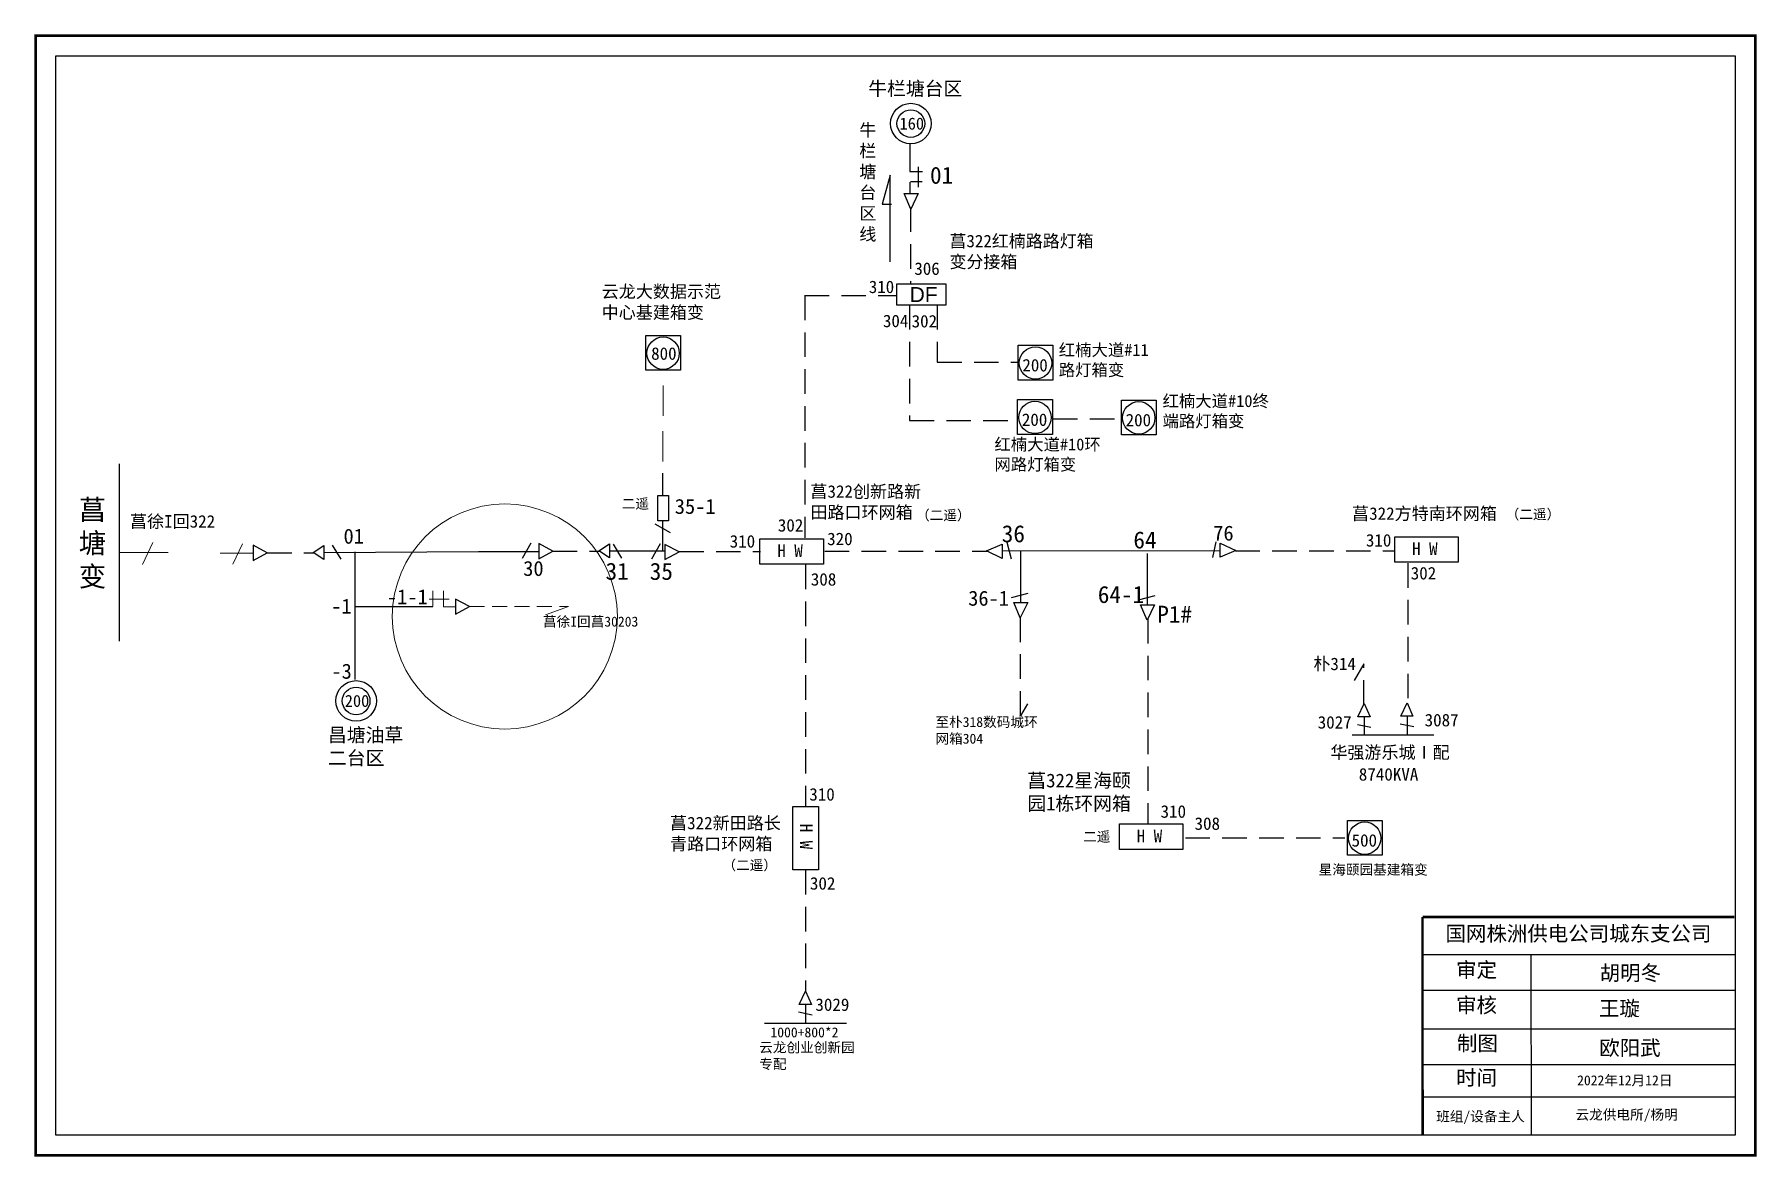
# Model space of a CAD drawing. Extents: x 0 to 344, y 0 to 224.
import ezdxf

# ---------------------------------------------------------------- set-up
doc = ezdxf.new("R2010")
doc.units = 0
doc.header["$LTSCALE"] = 0.774411
doc.linetypes.add('DASHED2', pattern=[9.525, 6.35, -3.175])
doc.layers.get('0').update_dxf_attribs({"linetype": 'CONTINUOUS'})
for name, color, linetype in [('0-RefEdit0', 7, 'CONTINUOUS'), ('Layer2', 1, 'CONTINUOUS'), ('线型', 7, 'DASHED2')]:
    doc.layers.add(name, color=color, linetype=linetype)
doc.styles.add('SimSun_txtstyle_2.00_0_0', font='', dxfattribs={"height": 2})
doc.styles.add('SimSun_txtstyle_2.49_0_0', font='', dxfattribs={"height": 2.48805})
doc.styles.add('SimSun_txtstyle_2.50_0_0', font='', dxfattribs={"height": 2.5})
doc.styles.add('SimSun_txtstyle_2.76_0_0', font='', dxfattribs={"height": 2.76})
doc.styles.add('SimSun_txtstyle_200.00_0_0200', font='', dxfattribs={"height": 200})
doc.styles.add('SimSun_txtstyle_3.00_0_0', font='', dxfattribs={"height": 3})
doc.styles.add('SimSun_txtstyle_3.41_0_0', font='', dxfattribs={"height": 3.411674})
doc.styles.get("Standard").update_dxf_attribs({"font": '', "height": 2.5})
doc.styles.add('仿宋_txtstyle_2.00_0_0', font='simfang.ttf', dxfattribs={"height": 2})
doc.styles.add('仿宋_txtstyle_3.00_0_0', font='simfang.ttf', dxfattribs={"height": 3})
doc.styles.add('宋体_txtstyle_2.00_0_0', font='', dxfattribs={"height": 2})
doc.styles.add('宋体_txtstyle_2.50_0_0', font='', dxfattribs={"height": 2.5})
doc.styles.add('宋体_txtstyle_200.00_0_0200', font='', dxfattribs={"height": 200})
doc.styles.add('宋体_txtstyle_3.00_0_0', font='', dxfattribs={"height": 3})
doc.styles.add('宋体_txtstyle_300.00_0_0300', font='', dxfattribs={"height": 300})
doc.styles.add('宋体_txtstyle_4.00_0_0', font='', dxfattribs={"height": 4})
doc.styles.add('新宋体_txtstyle_3.00_0_0', font='', dxfattribs={"height": 3})
doc.styles.get('SimSun_txtstyle_2.00_0_0').set_extended_font_data('SimSun')
doc.styles.get('SimSun_txtstyle_2.49_0_0').set_extended_font_data('SimSun')
doc.styles.get('SimSun_txtstyle_2.50_0_0').set_extended_font_data('SimSun')
doc.styles.get('SimSun_txtstyle_2.76_0_0').set_extended_font_data('SimSun')
doc.styles.get('SimSun_txtstyle_200.00_0_0200').set_extended_font_data('SimSun')
doc.styles.get('SimSun_txtstyle_3.00_0_0').set_extended_font_data('SimSun')
doc.styles.get('SimSun_txtstyle_3.41_0_0').set_extended_font_data('SimSun')
doc.styles.get('Standard').set_extended_font_data('SimSun')
doc.styles.get('宋体_txtstyle_2.00_0_0').set_extended_font_data('宋体')
doc.styles.get('宋体_txtstyle_2.50_0_0').set_extended_font_data('宋体')
doc.styles.get('宋体_txtstyle_200.00_0_0200').set_extended_font_data('宋体')
doc.styles.get('宋体_txtstyle_3.00_0_0').set_extended_font_data('宋体')
doc.styles.get('宋体_txtstyle_300.00_0_0300').set_extended_font_data('宋体')
doc.styles.get('宋体_txtstyle_4.00_0_0').set_extended_font_data('宋体')
doc.styles.get('新宋体_txtstyle_3.00_0_0').set_extended_font_data('新宋体')

msp = doc.modelspace()

# ---------------------------------------------------------------- linework, layer by layer
at = {"linetype": 'Continuous'}
for p, q in [((170.89, 195.87), (169.3, 190.1)), ((170.89, 178.54), (170.89, 195.87)), ((174.93, 192.22), (174.93, 194.51)), ((169.3, 190.1), (171.17, 190.1)), ((125.46, 131.83), (125.46, 136.29)), ((126.95, 124.3), (123.88, 126.05)), ((125.45, 120.77), (125.45, 126.73)), ((59.32, 121.85), (60.99, 119.04)), ((88.55, 120.58), (100.6, 120.58)), ((99.01, 122.27), (97.26, 119.19)), ((114.87, 120.72), (125.73, 120.72)), ((115.49, 122.08), (117.16, 119.27)), ((124.89, 122.12), (123.14, 119.04)), ((196.97, 120.66), (196.97, 110.36)), ((222.33, 120.2), (222.33, 109.89)), ((63.98, 109.59), (79.44, 109.59)), ((265.68, 98.11), (263.74, 94.8)), ((198.37, 90.12), (196.95, 87.71)), ((277.42, 39.97), (339.78, 39.97)), ((299.06, 39.96), (299.13, 3.86)), ((277.42, 32.87), (339.78, 32.87)), ((153.95, 29.98), (153.98, 26.25)), ((277.42, 25.12), (339.78, 25.12)), ((277.42, 18.01), (339.78, 18.01)), ((277.44, 11.52), (339.8, 11.52))]:
    msp.add_line(p, q, dxfattribs=at)
at = {"linetype": 'Continuous', "ltscale": 2}
for p, q in [((175.03, 189.1), (173.7, 192.2)), ((173.7, 192.2), (176.51, 192.2)), ((176.51, 192.2), (175.03, 189.1)), ((152.7, 29.98), (153.99, 32.68)), ((153.99, 32.68), (155.14, 29.98)), ((155.14, 29.98), (152.7, 29.98)), ((145.8, 26.25), (162.16, 26.25))]:
    msp.add_line(p, q, dxfattribs=at)
at = {"linetype": 'DASHED2'}
for p, q in [((175, 189.43), (175, 174.2)), ((153.84, 171.81), (153.84, 123.35)), ((103.4, 120.66), (112.79, 120.66)), ((128.7, 120.61), (144.96, 120.61)), ((157.81, 120.66), (190.32, 120.66)), ((239.96, 120.75), (271.83, 120.75)), ((46.27, 120.33), (55.66, 120.33)), ((153.97, 117.97), (153.97, 69.51)), ((274.47, 118.28), (274.47, 90.75)), ((196.98, 87.74), (196.98, 107.44)), ((222.44, 107.12), (222.44, 65.96)), ((265.68, 89.93), (265.68, 98.11)), ((229.96, 63.33), (261.84, 63.33)), ((153.99, 56.91), (153.99, 32.68))]:
    msp.add_line(p, q, dxfattribs=at)
at = {"color": 0, "linetype": 'DASHED2'}
for p, q in [((153.77, 171.8), (172.25, 171.8)), ((174.77, 169.9), (174.77, 146.77)), ((180.31, 169.9), (180.31, 158.5)), ((180.31, 158.5), (196.65, 158.5)), ((174.77, 146.77), (196.35, 146.77)), ((203.46, 147.16), (217.15, 147.16))]:
    msp.add_line(p, q, dxfattribs=at)
at = {"color": 7, "linetype": 'DASHED2', "lineweight": 0, "ltscale": 1.234141}
msp.add_line((125.43, 138.62), (125.5, 156.86), dxfattribs=at)
at = {"color": 7, "linetype": 'Continuous', "lineweight": 30, "ltscale": 5.071191}
msp.add_line((16.71, 138.16), (16.71, 102.65), dxfattribs=at)
at = {"color": 7, "linetype": 'Continuous', "lineweight": 0, "ltscale": 1.565182}
for p, q in [((23.41, 122.4), (21.35, 118.01)), ((41.37, 122.16), (39.43, 118.04))]:
    msp.add_line(p, q, dxfattribs=at)
at = {"linetype": 'Continuous', "ltscale": 0.163673}
msp.add_line((57.65, 120.43), (88.55, 120.58), dxfattribs=at)
at = {"color": 7, "linetype": 'Continuous', "ltscale": 2}
for p, q in [((190.19, 120.71), (193.29, 122.04)), ((193.29, 119.23), (190.19, 120.71)), ((193.29, 122.04), (193.29, 119.23)), ((236.93, 122.25), (240.03, 120.78)), ((236.93, 119.45), (236.93, 122.25)), ((240.03, 120.78), (236.93, 119.45)), ((196.94, 107.31), (195.61, 110.41)), ((195.61, 110.41), (198.41, 110.41)), ((198.41, 110.41), (196.94, 107.31)), ((222.29, 106.85), (220.96, 109.95)), ((220.96, 109.95), (223.77, 109.95)), ((223.77, 109.95), (222.29, 106.85)), ((264.46, 87.5), (265.75, 90.2)), ((265.75, 90.2), (266.91, 87.5)), ((273.04, 87.63), (274.32, 90.32)), ((274.32, 90.32), (275.48, 87.63)), ((266.91, 87.5), (264.46, 87.5)), ((275.48, 87.63), (273.04, 87.63)), ((263.31, 83.9), (279.67, 83.9))]:
    msp.add_line(p, q, dxfattribs=at)
at = {"color": 7, "linetype": 'Continuous', "lineweight": 0, "ltscale": 2.817328}
for p, q in [((16.71, 120.4), (26.47, 120.4)), ((36.88, 120.26), (43.43, 120.26))]:
    msp.add_line(p, q, dxfattribs=at)
at = {"color": 7, "linetype": 'Continuous', "lineweight": 0, "ltscale": 0.559182}
for p, q in [((78.66, 111.08), (82.69, 111.08)), ((79.44, 109.59), (79.44, 112.76)), ((81.56, 109.55), (81.56, 112.72)), ((81.56, 109.55), (83.92, 109.55))]:
    msp.add_line(p, q, dxfattribs=at)
at = {"color": 7, "linetype": 'DASHED2', "lineweight": 0, "ltscale": 0.608273}
msp.add_line((86.79, 109.57), (106.56, 109.57), dxfattribs=at)
at = {"color": 7, "linetype": 'Continuous', "lineweight": 0, "ltscale": 0.608273}
msp.add_line((106.56, 109.57), (101.93, 107.93), dxfattribs=at)
at = {"color": 0, "linetype": 'Continuous'}
for p, q in [((265.72, 87.5), (265.74, 83.9)), ((274.29, 87.62), (274.31, 83.9))]:
    msp.add_line(p, q, dxfattribs=at)
at = {"linetype": 'Continuous', "const_width": 0.5}
msp.add_lwpolyline([(-0.02, 223.78), (343.96, 223.78), (343.96, -0.19), (-0.02, -0.19)], close=True, dxfattribs=at)
at = {"linetype": 'Continuous'}
for points in [[(4.03, 219.73), (339.91, 219.73), (339.91, 3.86), (4.03, 3.86)], [(122.01, 163.83), (128.98, 163.83), (128.98, 156.86), (122.01, 156.86)], [(196.5, 161.87), (203.47, 161.87), (203.47, 154.9), (196.5, 154.9)], [(196.39, 150.97), (203.36, 150.97), (203.36, 144), (196.39, 144)], [(217.15, 150.89), (224.13, 150.89), (224.13, 143.92), (217.15, 143.92)], [(126.58, 131.82), (126.58, 126.72), (124.43, 126.72), (124.43, 131.82)], [(144.86, 123.16), (157.56, 123.16), (157.56, 118.06), (144.86, 118.06)], [(271.83, 123.55), (284.53, 123.55), (284.53, 118.44), (271.83, 118.44)], [(156.54, 69.61), (156.54, 56.91), (151.43, 56.91), (151.43, 69.61)], [(216.75, 66.1), (229.45, 66.1), (229.45, 60.99), (216.75, 60.99)], [(262.36, 66.81), (269.33, 66.81), (269.33, 59.84), (262.36, 59.84)]]:
    msp.add_lwpolyline(points, close=True, dxfattribs=at)
at = {"color": 0, "linetype": 'Continuous'}
msp.add_lwpolyline([(172.25, 174.13), (182.01, 174.13), (182.01, 169.9), (172.25, 169.9)], close=True, dxfattribs=at)
at = {"linetype": 'Continuous', "const_width": 0.5}
for points in [[(277.38, 47.47), (277.41, 3.86)], [(277.42, 47.47), (339.78, 47.47)]]:
    msp.add_lwpolyline(points, dxfattribs=at)
at = {"color": 0}
for centre in [(175.04, 206.2), (64.08, 90.71)]:
    msp.add_circle(centre, 2.77, dxfattribs=at)
for centre in [(125.49, 160.27), (199.97, 158.31), (199.87, 147.41), (220.63, 147.33), (265.83, 63.25)]:
    msp.add_circle(centre, 3.24)
at = {"color": 12, "linetype": 'Continuous', "lineweight": 0, "ltscale": 1.689648, "true_color": 0xc00000}
msp.add_circle((93.83, 107.6), 22.51, dxfattribs=at)
at = {"layer": '0-RefEdit0', "linetype": 'ByBlock', "ltscale": 2}
for p, q in [((174.87, 196.6), (177.37, 196.6)), ((176.48, 197.56), (176.48, 193.48)), ((177.31, 194.52), (174.99, 194.52)), ((236.93, 120.7), (193.29, 120.64)), ((63.85, 120.55), (63.85, 95.02)), ((152.6, 28.5), (155.31, 27.92))]:
    msp.add_line(p, q, dxfattribs=at)
at = {"layer": '0-RefEdit0', "ltscale": 2}
for p, q in [((46.29, 120.34), (43.48, 121.85)), ((43.48, 121.85), (43.48, 118.83)), ((55.49, 120.43), (57.65, 121.83)), ((57.65, 121.83), (57.65, 119.03)), ((103.42, 120.67), (100.61, 122.18)), ((100.61, 122.18), (100.61, 119.16)), ((100.61, 119.16), (103.42, 120.67)), ((112.62, 120.76), (114.78, 122.16)), ((114.78, 119.36), (112.62, 120.76)), ((114.78, 122.16), (114.78, 119.36)), ((128.67, 120.52), (125.86, 122.03)), ((125.86, 122.03), (125.86, 119.01)), ((194.25, 122.45), (195.12, 119.11)), ((236.07, 122.55), (235.4, 119.43)), ((43.48, 118.83), (46.29, 120.34)), ((57.65, 119.03), (55.49, 120.43)), ((125.86, 119.01), (128.67, 120.52)), ((86.79, 109.57), (83.99, 111.08)), ((83.99, 111.08), (83.99, 108.06)), ((195.2, 111.37), (198.54, 112.24)), ((220.56, 110.91), (223.89, 111.77)), ((83.99, 108.06), (86.79, 109.57))]:
    msp.add_line(p, q, dxfattribs=at)
at = {"layer": '0-RefEdit0', "color": 0, "linetype": 'ByBlock', "ltscale": 2}
for p, q in [((272.93, 86.15), (275.65, 85.56)), ((264.36, 86.02), (267.07, 85.44))]:
    msp.add_line(p, q, dxfattribs=at)
at = {"layer": 'Layer2', "color": 0}
for centre in [(175.04, 206.2), (64.08, 90.71)]:
    msp.add_circle(centre, 4.06, dxfattribs=at)
at = {"layer": '线型', "linetype": 'ByBlock'}
msp.add_line((174.81, 202.16), (174.81, 196.61), dxfattribs=at)

# ---------------------------------------------------------------- texts
at = {"color": 0, "attachment_point": 1}
for s, insert, char_height, width in [('牛栏塘台区', (166.52, 214.59), 2.76, 24.3422), ('{\\fSimSun|b0|i0|c134|p2;\\H0.8x;160}', (172.78, 207.4), 3, 6.3888), ('{\\fArial|b0|i0|c0|p32;DF}', (174.81, 173.49), 3, 7.8631), ('{\\H0.8696x;红楠大道#11路灯箱变}', (204.63, 162.12), 2.76, 18.5259), ('{\\H0.8696x;红楠大道#10终端路灯箱变}', (225.39, 151.9), 2.76, 22.0122), ('{\\H0.8696x;红楠大道#10环网路灯箱变}', (191.76, 143.22), 2.76, 21.4312), ('{\\H0.8x;200}', (61.81, 91.91), 3, 6.3888)]:
    msp.add_mtext(s, dxfattribs=dict(at, insert=insert, char_height=char_height, width=width))
at = {"color": 2, "true_color": 0xffff00, "char_height": 2.5, "attachment_point": 1, "style": 'SimSun_txtstyle_2.50_0_0'}
for s, insert, width in [('牛栏塘台区线', (164.73, 206.16), 6.1325), ('朴314', (255.55, 99.37), 38.652)]:
    msp.add_mtext(s, dxfattribs=dict(at, insert=insert, width=width))
at = {"color": 7, "attachment_point": 1}
for s, insert, char_height, width in [('01', (178.88, 197.56), 3.412, 7.1759), ('云龙大数据示范中心基建箱变', (113.2, 173.85), 2.5, 26.3949), ('菖322创新路新田路口环网箱', (154.95, 133.85), 2.5, 24.2551), ('菖322方特南环网箱', (263.3, 129.44), 2.5, 38.652), ('302', (148.43, 127.09), 2.5, 7.1759), ('320', (158.3, 124.37), 2.5, 7.1759), ('36', (193.22, 125.86), 3.412, 7.1759), ('310', (266.06, 124.09), 2.5, 7.1759), ('310', (138.8, 123.88), 2.5, 7.1759), ('302', (275.03, 117.51), 2.5, 7.1759), ('308', (155.03, 116.28), 2.5, 7.1759), ('3027', (256.42, 87.67), 2.5, 7.1759), ('3087', (277.81, 88.12), 2.5, 7.1759), ('华强游乐城Ⅰ配', (258.95, 81.67), 2.5, 38.652), ('8740KVA', (264.65, 77.27), 2.5, 31.89), ('310', (154.72, 73.27), 2.5, 7.1759), ('310', (224.99, 69.84), 2.5, 7.1759), ('菖322新田路长青路口环网箱', (126.88, 67.53), 2.5, 24.4101), ('308', (231.79, 67.42), 2.5, 7.1759)]:
    msp.add_mtext(s, dxfattribs=dict(at, insert=insert, char_height=char_height, width=width))
at = {"color": 0, "linetype": 'Continuous', "insert": (182.77, 183.95), "char_height": 2.488, "width": 29.3395, "attachment_point": 1}
msp.add_mtext('菖322红楠路路灯箱变分接箱', dxfattribs=at)
at = {"attachment_point": 1}
for s, insert, char_height, width in [('306', (175.74, 178.42), 2.488, 5.6284), ('{\\fSimSun|b0|i0|c134|p2;310}', (166.63, 174.78), 2.488, 5.6284), ('{\\fSimSun|b0|i0|c134|p2;304}', (169.46, 167.96), 2.488, 5.6284), ('{\\fSimSun|b0|i0|c134|p2;302}', (175.2, 167.91), 2.488, 5.6284), ('{\\fSimSun|b0|i0|c134|p2;200}', (197.35, 159.11), 2.488, 5.6284), ('{\\fSimSun|b0|i0|c134|p2;200}', (197.25, 148.21), 2.488, 5.6284), ('{\\fSimSun|b0|i0|c134|p2;200}', (218.01, 148.13), 2.488, 5.6284), ('31', (113.97, 118.35), 3.412, 7.1759), ('35', (122.81, 118.34), 3.412, 7.1759), ('昌塘油草二台区', (58.45, 85.27), 2.76, 18.4134), ('302', (154.85, 55.46), 2.5, 7.1759), ('3029', (155.94, 31.2), 2.5, 7.1759)]:
    msp.add_mtext(s, dxfattribs=dict(at, insert=insert, char_height=char_height, width=width))
for s, insert, char_height, width, style in [('800', (123.1, 161.44), 2.488, 5.6284, 'SimSun_txtstyle_2.49_0_0'), ('35-1', (127.82, 131.12), 3, 7.1759, 'SimSun_txtstyle_3.00_0_0'), ('76', (235.53, 125.78), 3, 7.1759, '新宋体_txtstyle_3.00_0_0'), ('{\\fSimSun|b0|i0|c134|p2;500}', (263.21, 64.05), 2.488, 5.6284, 'SimSun_txtstyle_2.49_0_0'), ('1000+800*2', (146.96, 25.41), 2, 7.1759, 'SimSun_txtstyle_2.00_0_0'), ('云龙创业创新园专配', (144.71, 22.4), 2, 19.6125, 'SimSun_txtstyle_2.00_0_0')]:
    msp.add_mtext(s, dxfattribs=dict(at, insert=insert, char_height=char_height, width=width, style=style))
at = {"color": 7, "linetype": 'Continuous', "lineweight": 0, "ltscale": 1.813358, "attachment_point": 1}
for s, insert, char_height, style in [('菖^M^J塘^M^J变', (8.61, 130.95), 4, '宋体_txtstyle_4.00_0_0'), ('菖徐I回322', (18.85, 127.87), 2.5, '宋体_txtstyle_2.50_0_0')]:
    msp.add_mtext(s, dxfattribs=dict(at, insert=insert, char_height=char_height, style=style))
at = {"color": 2, "linetype": 'DASHED2', "lineweight": 0, "ltscale": 1.234141, "true_color": 0xffff00, "insert": (117.21, 131.17), "char_height": 2, "attachment_point": 1, "style": 'SimSun_txtstyle_2.00_0_0'}
msp.add_mtext('二遥', dxfattribs=at)
at = {"color": 2, "linetype": 'DASHED2', "lineweight": 0, "ltscale": 1.058077, "true_color": 0xffff00, "char_height": 2, "attachment_point": 1, "style": 'SimSun_txtstyle_200.00_0_0200'}
for insert in [(176.08, 128.86), (294.02, 129.05), (137.35, 58.86)]:
    msp.add_mtext('（二遥）', dxfattribs=dict(at, insert=insert))
at = {"color": 7, "linetype": 'Continuous', "lineweight": 0, "ltscale": 1.726543, "insert": (61.56, 125.16), "char_height": 3, "attachment_point": 1, "style": '宋体_txtstyle_300.00_0_0300'}
msp.add_mtext('01', dxfattribs=at)
at = {"color": 7, "attachment_point": 1}
for s, insert, char_height, width, style in [('64', (219.55, 124.62), 3.412, 7.1759, 'SimSun_txtstyle_3.41_0_0'), ('30', (97.5, 118.71), 3, 7.1759, '宋体_txtstyle_3.00_0_0'), ('-1', (59.1, 111.17), 3, 7.1759, '仿宋_txtstyle_3.00_0_0'), ('-1-1', (70.24, 113.02), 3, 7.1759, '宋体_txtstyle_3.00_0_0'), ('36-1', (186.51, 112.75), 3, 11.35, '宋体_txtstyle_3.00_0_0'), ('64-1', (212.44, 113.71), 3.412, 7.1759, 'SimSun_txtstyle_3.41_0_0'), ('P1#', (224.34, 109.75), 3.412, 7.1759, 'SimSun_txtstyle_3.41_0_0'), ('-3', (59.14, 98.15), 3, 7.1759, '仿宋_txtstyle_3.00_0_0'), ('菖322星海颐园1栋环网箱', (198.34, 76.17), 2.76, 22.0122, 'SimSun_txtstyle_2.76_0_0'), ('星海颐园基建箱变', (256.6, 57.96), 2, 38.652, 'SimSun_txtstyle_2.00_0_0')]:
    msp.add_mtext(s, dxfattribs=dict(at, insert=insert, char_height=char_height, width=width, style=style))
at = {"linetype": 'Continuous', "char_height": 2.5, "width": 5.7724, "attachment_point": 1}
for insert in [(148.32, 122.01), (275.3, 122.4), (220.21, 64.95)]:
    msp.add_mtext('H W', dxfattribs=dict(at, insert=insert))
at = {"color": 1, "linetype": 'Continuous', "lineweight": 0, "ltscale": 0.608273, "true_color": 0xff0000, "insert": (101.45, 107.58), "char_height": 2, "attachment_point": 1, "style": '仿宋_txtstyle_2.00_0_0'}
msp.add_mtext('菖徐I回菖30203', dxfattribs=at)
at = {"color": 1, "true_color": 0xff0000, "insert": (179.96, 87.49), "char_height": 2, "width": 22.0122, "attachment_point": 1, "style": '宋体_txtstyle_2.00_0_0'}
msp.add_mtext('至朴318数码城环网箱304', dxfattribs=at)
at = {"linetype": 'Continuous', "insert": (155.39, 66.15), "char_height": 2.5, "width": 5.7724, "attachment_point": 1, "rotation": 270}
msp.add_mtext('H W', dxfattribs=at)
at = {"color": 2, "linetype": 'Continuous', "lineweight": 0, "ltscale": 1.252059, "true_color": 0xffff00, "insert": (209.5, 64.56), "char_height": 2, "attachment_point": 1, "style": '宋体_txtstyle_2.00_0_0'}
msp.add_mtext('二遥', dxfattribs=at)
at = {"linetype": 'Continuous', "attachment_point": 1}
for s, insert, char_height, width, style in [('国网株洲供电公司城东支公司', (281.99, 45.67), 3, 82.0179, '宋体_txtstyle_3.00_0_0'), ('审定', (284.11, 38.41), 3, 23.4615, '宋体_txtstyle_3.00_0_0'), ('胡明冬', (312.83, 37.8), 3, 23.4615, '宋体_txtstyle_3.00_0_0'), ('审核', (284.11, 31.35), 3, 23.4615, '宋体_txtstyle_3.00_0_0'), ('王璇', (312.68, 30.71), 3, 33.0539, '宋体_txtstyle_3.00_0_0'), ('制图', (284.28, 23.72), 3, 23.4615, '宋体_txtstyle_3.00_0_0'), ('欧阳武', (312.75, 22.81), 3, 23.4615, '宋体_txtstyle_3.00_0_0'), ('时间', (284.11, 16.84), 3, 23.4615, '宋体_txtstyle_3.00_0_0'), ('2022年12月12日', (308.32, 15.81), 2, 27.5879, '宋体_txtstyle_2.00_0_0')]:
    msp.add_mtext(s, dxfattribs=dict(at, insert=insert, char_height=char_height, width=width, style=style))
at = {"color": 7, "linetype": 'Continuous', "lineweight": 0, "ltscale": 1.143232, "char_height": 2, "attachment_point": 1, "style": '宋体_txtstyle_200.00_0_0200'}
for s, insert in [('班组/设备主人', (280.12, 8.59)), ('云龙供电所/杨明', (307.99, 8.95))]:
    msp.add_mtext(s, dxfattribs=dict(at, insert=insert))

doc.saveas('drawing.dxf')
